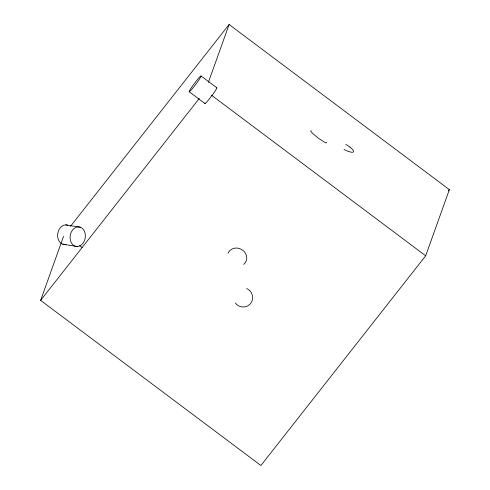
<?xml version="1.0" encoding="UTF-8"?>
<svg xmlns="http://www.w3.org/2000/svg" width="490" height="490" viewBox="0 0 490 490"><rect width="100%" height="100%" fill="white"/><g stroke="black" fill="none" stroke-linecap="round" stroke-linejoin="round"><path stroke-width="0.73" d="M70.462 226.386L229.106 24.5L449.367 189.636L425.681 255.798L260.894 465.5L40.633 300.364L63.547 236.358M208.379 82.394L229.106 24.5M40.633 300.364L199.277 98.478M448.424 190.837L449.367 189.636M65.85 224.879L80.262 227.207A9.867 7.583 -80.9 0 1 82.688 243.604A9.867 7.583 -80.9 0 1 70.199 239.298A9.867 7.583 -80.9 0 1 80.262 227.207M62.708 244.192L77.126 246.519M201.041 75.95A9.867 0.827 -53.1 0 1 192.717 88.237A9.867 0.827 -53.1 0 1 191.608 87.336A9.867 0.827 -53.1 0 1 201.041 75.95L216.776 87.741M211.533 95.25L425.681 255.798M189.201 91.734L204.936 103.531M79.619 245.668L82.063 247.499M349.983 147.067L352.757 149.762A9.935 2.677 30.4 0 1 351.851 152.31L348.408 151.471A9.714 2.615 30.4 0 1 344.035 149.401M311.193 130.72A9.72 1.292 37.5 0 0 312.638 133.396L318.004 137.966L325.103 142.559A9.72 1.292 37.5 0 0 326.352 142.272M243.634 264.386A9.72 8.943 25.5 0 0 246.752 258.242C246.948 252.148 240.823 247.248 234.924 248.13A9.72 8.943 25.5 0 0 228.003 253.293M345.83 144.391A9.714 2.615 30.4 0 1 349.958 147.147M235.347 303.016A9.714 9.365 47.8 0 0 241.711 306.918L244.228 306.997L246.654 306.415A9.935 9.586 47.8 0 0 252.54 298.931L252.546 296.401L251.909 293.945A9.714 9.365 47.8 0 0 246.715 288.549M65.997 244.351A9.867 7.583 -80.9 0 1 57.661 234.324A9.867 7.583 -80.9 0 1 67.798 225.198M216.409 87.875A9.867 0.827 -53.1 0 1 211.496 96.156A9.867 0.827 -53.1 0 1 204.973 103.127"/></g></svg>
